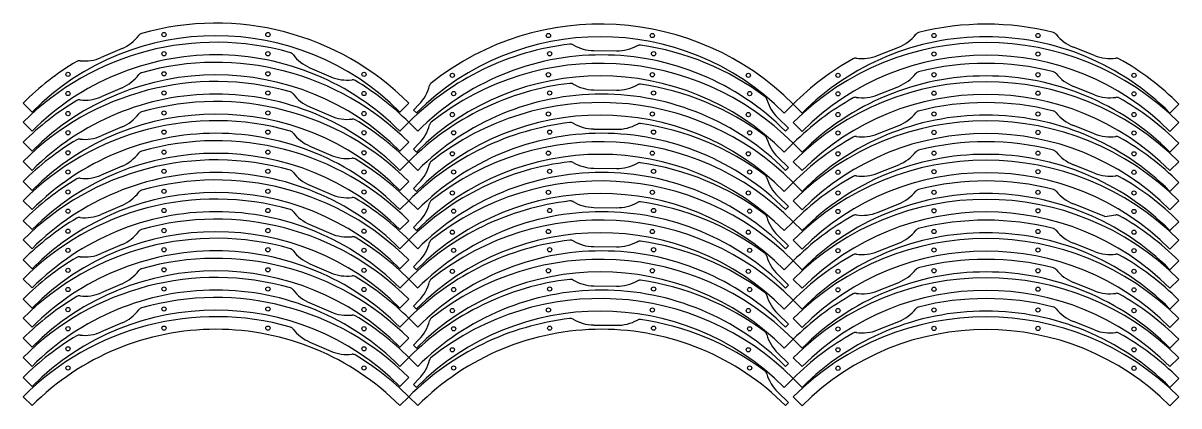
# Model space of a CAD drawing. Header units: millimetres. Extents: x -5261 to 5199, y -3405 to 2321.
# Drawn here: x -2832 to -2005, y -725 to -451 of the extents above; entities that cross this region are included whole.
import ezdxf

# ---------------------------------------------------------------- set-up
doc = ezdxf.new("R2010")
doc.units = ezdxf.units.MM
doc.layers.add('Capa1', color=7, linetype='Continuous')
doc.layers.add('Predeterminado', color=7, linetype='Continuous')

msp = doc.modelspace()

# ---------------------------------------------------------------- linework, layer by layer
at = {"layer": 'Capa1', "color": 7, "linetype": 'Continuous'}
for p, q in [((-2749.08, -459.94), (-2748.96, -459.78)), ((-2193.44, -459.25), (-2193.29, -459.05)), ((-2093.04, -459.25), (-2093.2, -459.05)), ((-2761.07, -469.29), (-2776.03, -475.72)), ((-2438.42, -466.7), (-2438.65, -466.57)), ((-2423.77, -470.75), (-2407.49, -470.97)), ((-2392.73, -467.31), (-2392.51, -467.18)), ((-2220.81, -474.31), (-2205.68, -468.28)), ((-2065.68, -474.31), (-2080.8, -468.28)), ((-2791.07, -477.98), (-2791.26, -477.96)), ((-2767.37, -475.26), (-2767.37, -475.25)), ((-2767.37, -475.26), (-2767.37, -475.25)), ((-2638.75, -473.63), (-2638.87, -473.47)), ((-2235.89, -476.18), (-2236.15, -476.14)), ((-2074.35, -474.08), (-2074.35, -474.08)), ((-2074.35, -474.08), (-2074.35, -474.08)), ((-2050.59, -476.18), (-2050.33, -476.14)), ((-2626.76, -482.98), (-2611.8, -489.41)), ((-2193.44, -487.25), (-2193.29, -487.05)), ((-2093.04, -487.25), (-2093.2, -487.05)), ((-2749.08, -487.94), (-2748.96, -487.78)), ((-2596.76, -491.68), (-2596.51, -491.65)), ((-2541.24, -495.94), (-2541.17, -495.69)), ((-2438.42, -494.7), (-2438.65, -494.57)), ((-2392.73, -495.31), (-2392.51, -495.18)), ((-2761.07, -497.29), (-2776.03, -503.72)), ((-2767.37, -503.26), (-2767.37, -503.25)), ((-2767.37, -503.26), (-2767.37, -503.25)), ((-2638.75, -501.63), (-2638.87, -501.47)), ((-2423.77, -498.75), (-2407.49, -498.97)), ((-2220.81, -502.31), (-2205.68, -496.28)), ((-2065.68, -502.31), (-2080.8, -496.28)), ((-2074.35, -502.08), (-2074.35, -502.08)), ((-2074.35, -502.08), (-2074.35, -502.08)), ((-2825.43, -514.61), (-2831.79, -508.24)), ((-2791.07, -505.98), (-2791.26, -505.96)), ((-2626.76, -510.98), (-2611.8, -517.41)), ((-2556.03, -508.25), (-2562.39, -514.61)), ((-2548.74, -509.16), (-2552.66, -513.19)), ((-2299.96, -505.73), (-2300.02, -505.55)), ((-2287.49, -515.33), (-2281.13, -508.96)), ((-2274.76, -515.33), (-2281.13, -508.96)), ((-2235.89, -504.18), (-2236.15, -504.14)), ((-2050.59, -504.18), (-2050.33, -504.14)), ((-2011.71, -515.34), (-2005.35, -508.97)), ((-2749.08, -515.94), (-2748.96, -515.78)), ((-2596.76, -519.68), (-2596.51, -519.65)), ((-2550.53, -515.32), (-2552.66, -513.19)), ((-2552.27, -517.09), (-2552.27, -517.09)), ((-2552.27, -517.09), (-2552.27, -517.09)), ((-2284.47, -526.19), (-2292.11, -518.76)), ((-2193.44, -515.25), (-2193.29, -515.05)), ((-2093.04, -515.25), (-2093.2, -515.05)), ((-2825.44, -528.31), (-2831.8, -521.94)), ((-2761.07, -525.29), (-2776.03, -531.72)), ((-2562.39, -528.32), (-2556.02, -521.95)), ((-2549.66, -528.32), (-2556.02, -521.95)), ((-2541.24, -523.94), (-2541.17, -523.69)), ((-2438.42, -522.7), (-2438.65, -522.57)), ((-2423.77, -526.75), (-2407.49, -526.97)), ((-2392.73, -523.31), (-2392.51, -523.18)), ((-2288.38, -526.58), (-2288.37, -526.58)), ((-2288.38, -526.58), (-2288.37, -526.58)), ((-2286.61, -528.32), (-2284.47, -526.19)), ((-2274.76, -528.5), (-2281.12, -522.13)), ((-2220.81, -530.31), (-2205.68, -524.28)), ((-2065.68, -530.31), (-2080.8, -524.28)), ((-2011.72, -528.5), (-2005.36, -522.14)), ((-2825.43, -542.61), (-2831.79, -536.24)), ((-2791.07, -533.98), (-2791.26, -533.96)), ((-2767.37, -531.26), (-2767.37, -531.25)), ((-2767.37, -531.26), (-2767.37, -531.25)), ((-2638.75, -529.63), (-2638.87, -529.47)), ((-2556.03, -536.25), (-2562.39, -542.61)), ((-2548.74, -537.16), (-2552.66, -541.19)), ((-2299.96, -533.73), (-2300.02, -533.55)), ((-2287.49, -543.33), (-2281.13, -536.96)), ((-2274.76, -543.33), (-2281.13, -536.96)), ((-2235.89, -532.18), (-2236.15, -532.14)), ((-2074.35, -530.08), (-2074.35, -530.08)), ((-2074.35, -530.08), (-2074.35, -530.08)), ((-2050.59, -532.18), (-2050.33, -532.14)), ((-2011.71, -543.34), (-2005.35, -536.97)), ((-2749.08, -543.94), (-2748.96, -543.78)), ((-2626.76, -538.98), (-2611.8, -545.41)), ((-2550.53, -543.32), (-2552.66, -541.19)), ((-2552.27, -545.09), (-2552.27, -545.09)), ((-2552.27, -545.09), (-2552.27, -545.09)), ((-2193.44, -543.25), (-2193.29, -543.05)), ((-2093.04, -543.25), (-2093.2, -543.05)), ((-2825.44, -556.31), (-2831.8, -549.94)), ((-2761.07, -553.29), (-2776.03, -559.72)), ((-2596.76, -547.68), (-2596.51, -547.65)), ((-2562.39, -556.32), (-2556.02, -549.95)), ((-2549.66, -556.32), (-2556.02, -549.95)), ((-2541.24, -551.94), (-2541.17, -551.69)), ((-2438.42, -550.7), (-2438.65, -550.57)), ((-2392.73, -551.31), (-2392.51, -551.18)), ((-2284.47, -554.19), (-2292.11, -546.76)), ((-2274.76, -556.5), (-2281.12, -550.13)), ((-2220.81, -558.31), (-2205.68, -552.28)), ((-2065.68, -558.31), (-2080.8, -552.28)), ((-2011.72, -556.5), (-2005.36, -550.14)), ((-2791.07, -561.98), (-2791.26, -561.96)), ((-2767.37, -559.26), (-2767.37, -559.25)), ((-2767.37, -559.26), (-2767.37, -559.25)), ((-2638.75, -557.63), (-2638.87, -557.47)), ((-2423.77, -554.75), (-2407.49, -554.97)), ((-2299.96, -561.73), (-2300.02, -561.55)), ((-2288.38, -554.58), (-2288.37, -554.58)), ((-2288.38, -554.58), (-2288.37, -554.58)), ((-2286.61, -556.32), (-2284.47, -554.19)), ((-2235.89, -560.18), (-2236.15, -560.14)), ((-2074.35, -558.08), (-2074.35, -558.08)), ((-2074.35, -558.08), (-2074.35, -558.08)), ((-2050.59, -560.18), (-2050.33, -560.14)), ((-2825.43, -570.61), (-2831.79, -564.24)), ((-2626.76, -566.98), (-2611.8, -573.41)), ((-2556.03, -564.25), (-2562.39, -570.61)), ((-2548.74, -565.16), (-2552.66, -569.19)), ((-2550.53, -571.32), (-2552.66, -569.19)), ((-2287.49, -571.33), (-2281.13, -564.96)), ((-2274.76, -571.33), (-2281.13, -564.96)), ((-2011.71, -571.34), (-2005.35, -564.97)), ((-2825.44, -584.31), (-2831.8, -577.94)), ((-2749.08, -571.94), (-2748.96, -571.78)), ((-2596.76, -575.68), (-2596.51, -575.65)), ((-2562.39, -584.32), (-2556.02, -577.95)), ((-2549.66, -584.32), (-2556.02, -577.95)), ((-2552.27, -573.09), (-2552.27, -573.09)), ((-2552.27, -573.09), (-2552.27, -573.09)), ((-2284.47, -582.19), (-2292.11, -574.76)), ((-2274.76, -584.5), (-2281.12, -578.13)), ((-2193.44, -571.25), (-2193.29, -571.05)), ((-2093.04, -571.25), (-2093.2, -571.05)), ((-2011.72, -584.5), (-2005.36, -578.14)), ((-2761.07, -581.29), (-2776.03, -587.72)), ((-2638.75, -585.63), (-2638.87, -585.47)), ((-2541.24, -579.94), (-2541.17, -579.69)), ((-2438.42, -578.7), (-2438.65, -578.57)), ((-2423.77, -582.75), (-2407.49, -582.97)), ((-2392.73, -579.31), (-2392.51, -579.18)), ((-2288.38, -582.58), (-2288.37, -582.58)), ((-2288.38, -582.58), (-2288.37, -582.58)), ((-2286.61, -584.32), (-2284.47, -582.19)), ((-2220.81, -586.31), (-2205.68, -580.28)), ((-2058.38, -589.22), (-2080.8, -580.28)), ((-2074.35, -586.08), (-2074.35, -586.08)), ((-2074.35, -586.08), (-2074.35, -586.08)), ((-2825.43, -598.61), (-2831.79, -592.24)), ((-2791.07, -589.98), (-2791.26, -589.96)), ((-2767.37, -587.26), (-2767.37, -587.25)), ((-2767.37, -587.26), (-2767.37, -587.25)), ((-2626.76, -594.98), (-2611.8, -601.41)), ((-2556.03, -592.25), (-2562.39, -598.61)), ((-2548.74, -593.16), (-2552.66, -597.19)), ((-2299.96, -589.73), (-2300.03, -589.49)), ((-2287.49, -599.33), (-2281.13, -592.96)), ((-2274.76, -599.33), (-2281.13, -592.96)), ((-2235.89, -588.18), (-2236.15, -588.14)), ((-2058.38, -589.22), (-2050.39, -588.15)), ((-2011.71, -599.34), (-2005.35, -592.97)), ((-2749.08, -599.94), (-2748.96, -599.78)), ((-2550.53, -599.32), (-2552.66, -597.19)), ((-2552.27, -601.09), (-2552.27, -601.09)), ((-2552.27, -601.09), (-2552.27, -601.09)), ((-2284.47, -610.19), (-2292.11, -602.76)), ((-2193.44, -599.25), (-2193.29, -599.05)), ((-2093.04, -599.25), (-2093.2, -599.05)), ((-2825.44, -612.31), (-2831.8, -605.94)), ((-2761.07, -609.29), (-2776.03, -615.72)), ((-2596.76, -603.68), (-2596.57, -603.66)), ((-2562.39, -612.32), (-2556.02, -605.95)), ((-2549.66, -612.32), (-2556.02, -605.95)), ((-2541.24, -607.94), (-2541.17, -607.69)), ((-2438.42, -606.7), (-2438.65, -606.57)), ((-2423.77, -610.75), (-2407.49, -610.97)), ((-2392.73, -607.31), (-2392.51, -607.18)), ((-2288.38, -610.58), (-2288.37, -610.58)), ((-2288.38, -610.58), (-2288.37, -610.58)), ((-2286.61, -612.32), (-2284.47, -610.19)), ((-2274.76, -612.5), (-2281.12, -606.13)), ((-2220.81, -614.31), (-2205.68, -608.28)), ((-2065.68, -614.31), (-2080.8, -608.28)), ((-2011.72, -612.5), (-2005.36, -606.14)), ((-2791.07, -617.98), (-2791.26, -617.96)), ((-2767.37, -615.26), (-2767.37, -615.25)), ((-2767.37, -615.26), (-2767.37, -615.25)), ((-2638.75, -613.63), (-2638.87, -613.47)), ((-2299.96, -617.73), (-2300.03, -617.49)), ((-2235.89, -616.18), (-2236.15, -616.14)), ((-2074.35, -614.08), (-2074.35, -614.08)), ((-2074.35, -614.08), (-2074.35, -614.08)), ((-2050.59, -616.18), (-2050.33, -616.14)), ((-2825.43, -626.61), (-2831.79, -620.24)), ((-2749.08, -627.94), (-2748.96, -627.78)), ((-2626.76, -622.98), (-2611.8, -629.41)), ((-2556.03, -620.25), (-2562.39, -626.61)), ((-2548.74, -621.16), (-2552.66, -625.19)), ((-2550.53, -627.32), (-2552.66, -625.19)), ((-2287.49, -627.33), (-2281.13, -620.96)), ((-2274.76, -627.33), (-2281.13, -620.96)), ((-2193.44, -627.25), (-2193.29, -627.05)), ((-2093.04, -627.25), (-2093.2, -627.05)), ((-2011.71, -627.34), (-2005.35, -620.97)), ((-2825.44, -640.31), (-2831.8, -633.94)), ((-2596.76, -631.68), (-2596.57, -631.66)), ((-2562.39, -640.32), (-2556.02, -633.95)), ((-2549.66, -640.32), (-2556.02, -633.95)), ((-2552.27, -629.09), (-2552.27, -629.09)), ((-2552.27, -629.09), (-2552.27, -629.09)), ((-2541.24, -635.94), (-2541.17, -635.69)), ((-2438.42, -634.7), (-2438.65, -634.57)), ((-2392.73, -635.31), (-2392.51, -635.18)), ((-2284.47, -638.19), (-2292.11, -630.76)), ((-2274.76, -640.5), (-2281.12, -634.13)), ((-2220.81, -642.31), (-2205.68, -636.28)), ((-2065.68, -642.31), (-2080.8, -636.28)), ((-2011.72, -640.5), (-2005.36, -634.14)), ((-2761.07, -637.29), (-2776.03, -643.72)), ((-2767.37, -643.26), (-2767.37, -643.25)), ((-2767.37, -643.26), (-2767.37, -643.25)), ((-2638.75, -641.63), (-2638.87, -641.47)), ((-2423.77, -638.75), (-2407.49, -638.97)), ((-2288.38, -638.58), (-2288.37, -638.58)), ((-2288.38, -638.58), (-2288.37, -638.58)), ((-2286.61, -640.32), (-2284.47, -638.19)), ((-2235.89, -644.18), (-2236.15, -644.14)), ((-2074.35, -642.08), (-2074.35, -642.08)), ((-2074.35, -642.08), (-2074.35, -642.08)), ((-2050.59, -644.18), (-2050.33, -644.14)), ((-2825.43, -654.61), (-2831.79, -648.24)), ((-2791.07, -645.98), (-2791.26, -645.96)), ((-2626.76, -650.98), (-2611.8, -657.41)), ((-2556.03, -648.25), (-2562.39, -654.61)), ((-2548.74, -649.16), (-2552.66, -653.19)), ((-2299.96, -645.73), (-2300.03, -645.49)), ((-2287.49, -655.33), (-2281.13, -648.96)), ((-2274.76, -655.33), (-2281.13, -648.96)), ((-2011.71, -655.34), (-2005.35, -648.97)), ((-2749.08, -655.94), (-2748.96, -655.78)), ((-2596.76, -659.68), (-2596.57, -659.66)), ((-2550.53, -655.32), (-2552.66, -653.19)), ((-2552.27, -657.09), (-2552.27, -657.09)), ((-2552.27, -657.09), (-2552.27, -657.09)), ((-2284.47, -666.19), (-2292.11, -658.76)), ((-2193.44, -655.25), (-2193.29, -655.05)), ((-2093.04, -655.25), (-2093.2, -655.05)), ((-2825.44, -668.31), (-2831.8, -661.94)), ((-2761.07, -665.29), (-2776.03, -671.72)), ((-2562.39, -668.32), (-2556.02, -661.95)), ((-2549.66, -668.32), (-2556.02, -661.95)), ((-2541.24, -663.94), (-2541.17, -663.69)), ((-2438.42, -662.7), (-2438.65, -662.57)), ((-2423.77, -666.75), (-2407.49, -666.97)), ((-2392.73, -663.31), (-2392.51, -663.18)), ((-2288.38, -666.58), (-2288.37, -666.58)), ((-2288.38, -666.58), (-2288.37, -666.58)), ((-2286.61, -668.32), (-2284.47, -666.19)), ((-2274.76, -668.5), (-2281.12, -662.13)), ((-2220.81, -670.31), (-2205.68, -664.28)), ((-2065.68, -670.31), (-2080.8, -664.28)), ((-2011.72, -668.5), (-2005.36, -662.14)), ((-2825.43, -682.61), (-2831.79, -676.24)), ((-2791.07, -673.98), (-2791.26, -673.96)), ((-2767.37, -671.26), (-2767.37, -671.25)), ((-2767.37, -671.26), (-2767.37, -671.25)), ((-2638.75, -669.63), (-2638.87, -669.47)), ((-2556.03, -676.25), (-2562.39, -682.61)), ((-2548.74, -677.16), (-2552.66, -681.19)), ((-2299.96, -673.73), (-2300.03, -673.49)), ((-2287.49, -683.33), (-2281.13, -676.96)), ((-2274.76, -683.33), (-2281.13, -676.96)), ((-2235.89, -672.18), (-2236.15, -672.14)), ((-2074.35, -670.08), (-2074.35, -670.08)), ((-2074.35, -670.08), (-2074.35, -670.08)), ((-2050.59, -672.18), (-2050.33, -672.14)), ((-2011.71, -683.34), (-2005.35, -676.97)), ((-2626.76, -678.98), (-2611.8, -685.41)), ((-2550.53, -683.32), (-2552.66, -681.19)), ((-2552.27, -685.09), (-2552.27, -685.09)), ((-2552.27, -685.09), (-2552.27, -685.09)), ((-2825.44, -696.31), (-2831.8, -689.94)), ((-2596.76, -687.68), (-2596.57, -687.66)), ((-2562.39, -696.32), (-2556.02, -689.95)), ((-2549.66, -696.32), (-2556.02, -689.95)), ((-2541.24, -691.94), (-2541.17, -691.69)), ((-2284.47, -694.19), (-2292.11, -686.76)), ((-2286.61, -696.32), (-2284.47, -694.19)), ((-2274.76, -696.5), (-2281.12, -690.13)), ((-2011.72, -696.5), (-2005.36, -690.14)), ((-2299.96, -701.73), (-2300.03, -701.49)), ((-2288.38, -694.58), (-2288.37, -694.58)), ((-2288.38, -694.58), (-2288.37, -694.58)), ((-2825.43, -710.61), (-2831.79, -704.24)), ((-2556.03, -704.25), (-2562.39, -710.61)), ((-2548.74, -705.16), (-2552.66, -709.19)), ((-2550.53, -711.32), (-2552.66, -709.19)), ((-2287.49, -711.33), (-2281.13, -704.96)), ((-2274.76, -711.33), (-2281.13, -704.96)), ((-2011.71, -711.34), (-2005.35, -704.97)), ((-2825.44, -724.31), (-2831.8, -717.94)), ((-2562.39, -724.32), (-2556.02, -717.95)), ((-2549.66, -724.32), (-2556.02, -717.95)), ((-2552.27, -713.09), (-2552.27, -713.09)), ((-2552.27, -713.09), (-2552.27, -713.09)), ((-2284.47, -722.19), (-2292.11, -714.76)), ((-2274.76, -724.5), (-2281.12, -718.13)), ((-2011.72, -724.5), (-2005.36, -718.14)), ((-2288.38, -722.58), (-2288.37, -722.58)), ((-2288.38, -722.58), (-2288.37, -722.58)), ((-2286.61, -724.32), (-2284.47, -722.19))]:
    msp.add_line(p, q, dxfattribs=at)
for centre in [(-2731.08, -459.3), (-2656.75, -459.3), (-2456.18, -460.01), (-2381.85, -460.01), (-2180.41, -460.01), (-2106.08, -460.01), (-2731.08, -472.99), (-2656.75, -472.99), (-2455.3, -473), (-2380.97, -473), (-2180.41, -473.19), (-2106.08, -473.19), (-2799.75, -487.74), (-2731.08, -487.3), (-2656.75, -487.3), (-2588.08, -487.74), (-2524.85, -488.45), (-2456.18, -488.01), (-2381.85, -488.01), (-2313.18, -488.45), (-2249.08, -488.45), (-2180.41, -488.01), (-2106.08, -488.01), (-2037.41, -488.45), (-2799.75, -501.43), (-2731.08, -500.99), (-2656.75, -500.99), (-2588.08, -501.43), (-2523.97, -501.44), (-2455.3, -501), (-2380.97, -501), (-2312.3, -501.44), (-2249.08, -501.63), (-2180.41, -501.19), (-2106.08, -501.19), (-2037.41, -501.63), (-2799.75, -515.74), (-2731.08, -515.3), (-2656.75, -515.3), (-2588.08, -515.74), (-2524.85, -516.45), (-2456.18, -516.01), (-2381.85, -516.01), (-2313.18, -516.45), (-2249.08, -516.45), (-2180.41, -516.01), (-2106.08, -516.01), (-2037.41, -516.45), (-2799.75, -529.43), (-2731.08, -528.99), (-2656.75, -528.99), (-2588.08, -529.43), (-2523.97, -529.44), (-2455.3, -529), (-2380.97, -529), (-2312.3, -529.44), (-2249.08, -529.63), (-2180.41, -529.19), (-2106.08, -529.19), (-2037.41, -529.63), (-2799.75, -543.74), (-2731.08, -543.3), (-2656.75, -543.3), (-2588.08, -543.74), (-2524.85, -544.45), (-2456.18, -544.01), (-2381.85, -544.01), (-2313.18, -544.45), (-2249.08, -544.45), (-2180.41, -544.01), (-2106.08, -544.01), (-2037.41, -544.45), (-2799.75, -557.43), (-2731.08, -556.99), (-2656.75, -556.99), (-2588.08, -557.43), (-2523.97, -557.44), (-2455.3, -557), (-2380.97, -557), (-2312.3, -557.44), (-2249.08, -557.63), (-2180.41, -557.19), (-2106.08, -557.19), (-2037.41, -557.63), (-2799.75, -571.74), (-2731.08, -571.3), (-2656.75, -571.3), (-2588.08, -571.74), (-2524.85, -572.45), (-2456.18, -572.01), (-2381.85, -572.01), (-2313.18, -572.45), (-2249.08, -572.45), (-2180.41, -572.01), (-2106.08, -572.01), (-2037.41, -572.45), (-2799.75, -585.43), (-2731.08, -584.99), (-2656.75, -584.99), (-2588.08, -585.43), (-2523.97, -585.44), (-2455.3, -585), (-2380.97, -585), (-2312.3, -585.44), (-2249.08, -585.63), (-2180.41, -585.19), (-2106.08, -585.19), (-2037.41, -585.63), (-2799.75, -599.74), (-2731.08, -599.3), (-2656.75, -599.3), (-2588.08, -599.74), (-2524.85, -600.45), (-2456.18, -600.01), (-2381.85, -600.01), (-2313.18, -600.45), (-2249.08, -600.45), (-2180.41, -600.01), (-2106.08, -600.01), (-2037.41, -600.45), (-2731.08, -612.99), (-2656.75, -612.99), (-2455.3, -613), (-2380.97, -613), (-2799.75, -613.43), (-2588.08, -613.43), (-2523.97, -613.44), (-2312.3, -613.44), (-2249.08, -613.63), (-2180.41, -613.19), (-2106.08, -613.19), (-2037.41, -613.63), (-2799.75, -627.74), (-2731.08, -627.3), (-2656.75, -627.3), (-2588.08, -627.74), (-2524.85, -628.45), (-2456.18, -628.01), (-2381.85, -628.01), (-2313.18, -628.45), (-2249.08, -628.45), (-2180.41, -628.01), (-2106.08, -628.01), (-2037.41, -628.45), (-2799.75, -641.43), (-2731.08, -640.99), (-2656.75, -640.99), (-2588.08, -641.43), (-2523.97, -641.44), (-2455.3, -641), (-2380.97, -641), (-2312.3, -641.44), (-2249.08, -641.63), (-2180.41, -641.19), (-2106.08, -641.19), (-2037.41, -641.63), (-2799.75, -655.74), (-2731.08, -655.3), (-2656.75, -655.3), (-2588.08, -655.74), (-2524.85, -656.45), (-2456.18, -656.01), (-2381.85, -656.01), (-2313.18, -656.45), (-2249.08, -656.45), (-2180.41, -656.01), (-2106.08, -656.01), (-2037.41, -656.45), (-2799.75, -669.43), (-2731.08, -668.99), (-2656.75, -668.99), (-2588.08, -669.43), (-2523.97, -669.44), (-2455.3, -669), (-2380.97, -669), (-2312.3, -669.44), (-2249.08, -669.63), (-2180.41, -669.19), (-2106.08, -669.19), (-2037.41, -669.63), (-2799.75, -683.74), (-2588.08, -683.74), (-2524.85, -684.45), (-2313.18, -684.45), (-2249.08, -684.45), (-2037.41, -684.45), (-2799.75, -697.43), (-2588.08, -697.43), (-2523.97, -697.44), (-2312.3, -697.44), (-2249.08, -697.63), (-2037.41, -697.63)]:
    msp.add_circle(centre, 1.5, dxfattribs=at)
for centre, radius, start, end in [((-2693.91, -646.14), 186, 45, 134.99597), ((-2772.92, -441.72), 30, 293.26093, 322.61614), ((-2746.18, -461.91), 3.5, 105.83892, 142.61614), ((-2419.01, -646.85), 186, 45, 134.99597), ((-2143.24, -646.85), 186, 44.99597, 135), ((-2216.79, -440.41), 30, 291.73907, 321.43321), ((-2190.6, -461.3), 3.5, 104.31835, 141.43321), ((-2095.88, -461.3), 3.5, 38.56679, 75.68165), ((-2069.69, -440.41), 30, 218.56679, 248.26093), ((-2440.35, -469.63), 3.5, 59.54641, 96.66079), ((-2423.37, -440.75), 30, 239.54641, 269.23907), ((-2407.09, -440.97), 30, 269.23907, 298.93321), ((-2390.88, -470.29), 3.5, 81.81835, 118.93321), ((-2693.92, -659.83), 186, 44.99597, 135), ((-2791.63, -481.44), 3.5, 83.89129, 120.68191), ((-2787.88, -448.15), 30, 263.89129, 293.26093), ((-2641.65, -475.6), 3.5, 37.38386, 74.16108), ((-2614.91, -455.42), 30, 217.38386, 246.73907), ((-2418.14, -659.84), 186, 44.99597, 135), ((-2143.25, -660.03), 186, 45, 134.99597), ((-2236.55, -479.62), 3.5, 82.04641, 119.16079), ((-2231.92, -446.44), 30, 262.04641, 291.73907), ((-2054.57, -446.44), 30, 248.26093, 277.95359), ((-2049.93, -479.62), 3.5, 60.83921, 97.95359), ((-2746.18, -489.91), 3.5, 105.83892, 142.61614), ((-2216.79, -468.41), 30, 291.73907, 321.43321), ((-2190.6, -489.3), 3.5, 104.31835, 141.43321), ((-2095.88, -489.3), 3.5, 38.56679, 75.68165), ((-2069.69, -468.41), 30, 218.56679, 248.26093), ((-2693.91, -674.14), 186, 45, 134.99597), ((-2772.92, -469.72), 30, 293.26093, 322.61614), ((-2599.96, -461.85), 30, 246.73907, 276.43321), ((-2596.2, -495.13), 3.5, 59.31835, 96.43321), ((-2419.01, -674.85), 186, 45, 134.99597), ((-2570.23, -488.23), 30, 315.76093, 345.45359), ((-2537.8, -496.65), 3.5, 128.33921, 165.45359), ((-2440.35, -497.63), 3.5, 59.54641, 96.66079), ((-2423.37, -468.75), 30, 239.54641, 269.23907), ((-2407.09, -468.97), 30, 269.23907, 298.93321), ((-2390.88, -498.29), 3.5, 81.81835, 118.93321), ((-2143.24, -674.85), 186, 44.99597, 135), ((-2693.92, -687.83), 186, 44.99597, 135), ((-2787.88, -476.15), 30, 263.89129, 293.26093), ((-2641.65, -503.6), 3.5, 37.38386, 74.16108), ((-2614.91, -483.42), 30, 217.38386, 246.73907), ((-2418.14, -687.84), 186, 44.99597, 135), ((-2303.38, -506.53), 3.5, 16.39129, 53.18191), ((-2143.25, -688.03), 186, 45, 134.99597), ((-2236.55, -507.62), 3.5, 82.04641, 119.16079), ((-2231.92, -474.44), 30, 262.04641, 291.73907), ((-2054.57, -474.44), 30, 248.26093, 277.95359), ((-2049.93, -507.62), 3.5, 60.83921, 97.95359), ((-2791.63, -509.44), 3.5, 83.89129, 120.68191), ((-2271.18, -497.26), 30, 196.39129, 225.76093), ((-2693.91, -702.14), 186, 45, 134.99597), ((-2772.92, -497.72), 30, 293.26093, 322.61614), ((-2746.18, -517.91), 3.5, 105.83892, 142.61614), ((-2599.96, -489.85), 30, 246.73907, 276.43321), ((-2596.2, -523.13), 3.5, 59.31835, 96.43321), ((-2419.01, -702.85), 186, 45, 134.99597), ((-2143.24, -702.85), 186, 44.99597, 135), ((-2216.79, -496.41), 30, 291.73907, 321.43321), ((-2190.6, -517.3), 3.5, 104.31835, 141.43321), ((-2095.88, -517.3), 3.5, 38.56679, 75.68165), ((-2069.69, -496.41), 30, 218.56679, 248.26093), ((-2641.65, -531.6), 3.5, 37.38386, 74.16108), ((-2570.23, -516.23), 30, 315.76093, 345.45359), ((-2537.8, -524.65), 3.5, 128.33921, 165.45359), ((-2440.35, -525.63), 3.5, 59.54641, 96.66079), ((-2423.37, -496.75), 30, 239.54641, 269.23907), ((-2407.09, -496.97), 30, 269.23907, 298.93321), ((-2390.88, -526.29), 3.5, 81.81835, 118.93321), ((-2693.92, -715.83), 186, 44.99597, 135), ((-2791.63, -537.44), 3.5, 83.89129, 120.68191), ((-2787.88, -504.15), 30, 263.89129, 293.26093), ((-2614.91, -511.42), 30, 217.38386, 246.73907), ((-2418.14, -715.84), 186, 44.99597, 135), ((-2303.38, -534.53), 3.5, 16.39129, 53.18191), ((-2271.18, -525.26), 30, 196.39129, 225.76093), ((-2143.25, -716.03), 186, 45, 134.99597), ((-2236.55, -535.62), 3.5, 82.04641, 119.16079), ((-2231.92, -502.44), 30, 262.04641, 291.73907), ((-2054.57, -502.44), 30, 248.26093, 277.95359), ((-2049.93, -535.62), 3.5, 60.83921, 97.95359), ((-2693.91, -730.14), 186, 45, 134.99597), ((-2772.92, -525.72), 30, 293.26093, 322.61614), ((-2746.18, -545.91), 3.5, 105.83892, 142.61614), ((-2599.96, -517.85), 30, 246.73907, 276.43321), ((-2419.01, -730.85), 186, 45, 134.99597), ((-2143.24, -730.85), 186, 44.99597, 135), ((-2216.79, -524.41), 30, 291.73907, 321.43321), ((-2190.6, -545.3), 3.5, 104.31835, 141.43321), ((-2095.88, -545.3), 3.5, 38.56679, 75.68165), ((-2069.69, -524.41), 30, 218.56679, 248.26093), ((-2596.2, -551.13), 3.5, 59.31835, 96.43321), ((-2570.23, -544.23), 30, 315.76093, 345.45359), ((-2537.8, -552.65), 3.5, 128.33921, 165.45359), ((-2440.35, -553.63), 3.5, 59.54641, 96.66079), ((-2423.37, -524.75), 30, 239.54641, 269.23907), ((-2407.09, -524.97), 30, 269.23907, 298.93321), ((-2390.88, -554.29), 3.5, 81.81835, 118.93321), ((-2693.92, -743.83), 186, 44.99597, 135), ((-2791.63, -565.44), 3.5, 83.89129, 120.68191), ((-2787.88, -532.15), 30, 263.89129, 293.26093), ((-2641.65, -559.6), 3.5, 37.38386, 74.16108), ((-2614.91, -539.42), 30, 217.38386, 246.73907), ((-2418.14, -743.84), 186, 44.99597, 135), ((-2303.38, -562.53), 3.5, 16.39129, 53.18191), ((-2271.18, -553.26), 30, 196.39129, 225.76093), ((-2143.25, -744.03), 186, 45, 134.99597), ((-2236.55, -563.62), 3.5, 82.04641, 119.16079), ((-2231.92, -530.44), 30, 262.04641, 291.73907), ((-2054.57, -530.44), 30, 248.26093, 277.95359), ((-2049.93, -563.62), 3.5, 60.83921, 97.95359), ((-2190.6, -573.3), 3.5, 104.31835, 141.43321), ((-2095.88, -573.3), 3.5, 38.56679, 75.68165), ((-2693.91, -758.14), 186, 45, 134.99597), ((-2772.92, -553.72), 30, 293.26093, 322.61614), ((-2746.18, -573.91), 3.5, 105.83892, 142.61614), ((-2599.96, -545.85), 30, 246.73907, 276.43321), ((-2596.2, -579.13), 3.5, 59.31835, 96.43321), ((-2419.01, -758.85), 186, 45, 134.99597), ((-2537.8, -580.65), 3.5, 128.33921, 165.45359), ((-2440.35, -581.63), 3.5, 59.54641, 96.66079), ((-2143.24, -758.85), 186, 44.99597, 135), ((-2216.79, -552.41), 30, 291.73907, 321.43321), ((-2069.69, -552.41), 30, 218.56679, 248.26093), ((-2693.92, -771.83), 186, 44.99597, 135), ((-2641.65, -587.6), 3.5, 37.38386, 74.16108), ((-2614.91, -567.42), 30, 217.38386, 246.73907), ((-2418.14, -771.84), 186, 44.99597, 135), ((-2570.23, -572.23), 30, 315.76093, 345.45359), ((-2423.37, -552.75), 30, 239.54641, 269.23907), ((-2407.09, -552.97), 30, 269.23907, 298.93321), ((-2390.88, -582.29), 3.5, 81.81835, 118.93321), ((-2143.25, -772.03), 186, 45, 134.99597), ((-2231.92, -558.44), 30, 262.04641, 291.73907), ((-2791.63, -593.44), 3.5, 83.89129, 120.68191), ((-2787.88, -560.15), 30, 263.89129, 293.26093), ((-2303.37, -590.53), 3.5, 16.06679, 53.18165), ((-2271.18, -581.26), 30, 196.06679, 225.76093), ((-2236.55, -591.62), 3.5, 82.04641, 119.16079), ((-2049.93, -591.62), 3.5, 60.83892, 97.61614), ((-2693.91, -786.14), 186, 45, 134.99597), ((-2772.92, -581.72), 30, 293.26093, 322.61614), ((-2746.18, -601.91), 3.5, 105.83892, 142.61614), ((-2599.96, -573.85), 30, 246.73907, 276.10871), ((-2419.01, -786.85), 186, 45, 134.99597), ((-2143.24, -786.85), 186, 44.99597, 135), ((-2216.79, -580.41), 30, 291.73907, 321.43321), ((-2190.6, -601.3), 3.5, 104.31835, 141.43321), ((-2095.88, -601.3), 3.5, 38.56679, 75.68165), ((-2069.69, -580.41), 30, 218.56679, 248.26093), ((-2596.2, -607.14), 3.5, 59.31809, 96.10871), ((-2570.23, -600.23), 30, 315.76093, 345.45359), ((-2537.8, -608.65), 3.5, 128.33921, 165.45359), ((-2440.35, -609.63), 3.5, 59.54641, 96.66079), ((-2423.37, -580.75), 30, 239.54641, 269.23907), ((-2407.09, -580.97), 30, 269.23907, 298.93321), ((-2390.88, -610.29), 3.5, 81.81835, 118.93321), ((-2693.92, -799.83), 186, 44.99597, 135), ((-2791.63, -621.44), 3.5, 83.89129, 120.68191), ((-2787.88, -588.15), 30, 263.89129, 293.26093), ((-2641.65, -615.6), 3.5, 37.38386, 74.16108), ((-2614.91, -595.42), 30, 217.38386, 246.73907), ((-2418.14, -799.84), 186, 44.99597, 135), ((-2303.37, -618.53), 3.5, 16.06679, 53.18165), ((-2271.18, -609.26), 30, 196.06679, 225.76093), ((-2143.25, -800.03), 186, 45, 134.99597), ((-2236.55, -619.62), 3.5, 82.04641, 119.16079), ((-2231.92, -586.44), 30, 262.04641, 291.73907), ((-2054.57, -586.44), 30, 248.26093, 277.95359), ((-2049.93, -619.62), 3.5, 60.83921, 97.95359), ((-2772.92, -609.72), 30, 293.26093, 322.61614), ((-2746.18, -629.91), 3.5, 105.83892, 142.61614), ((-2216.79, -608.41), 30, 291.73907, 321.43321), ((-2190.6, -629.3), 3.5, 104.31835, 141.43321), ((-2095.88, -629.3), 3.5, 38.56679, 75.68165), ((-2069.69, -608.41), 30, 218.56679, 248.26093), ((-2693.91, -814.14), 186, 45, 134.99597), ((-2599.96, -601.85), 30, 246.73907, 276.10871), ((-2596.2, -635.14), 3.5, 59.31809, 96.10871), ((-2419.01, -814.85), 186, 45, 134.99597), ((-2570.23, -628.23), 30, 315.76093, 345.45359), ((-2537.8, -636.65), 3.5, 128.33921, 165.45359), ((-2440.35, -637.63), 3.5, 59.54641, 96.66079), ((-2423.37, -608.75), 30, 239.54641, 269.23907), ((-2407.09, -608.97), 30, 269.23907, 298.93321), ((-2390.88, -638.29), 3.5, 81.81835, 118.93321), ((-2143.24, -814.85), 186, 44.99597, 135), ((-2693.92, -827.83), 186, 44.99597, 135), ((-2787.88, -616.15), 30, 263.89129, 293.26093), ((-2641.65, -643.6), 3.5, 37.38386, 74.16108), ((-2614.91, -623.42), 30, 217.38386, 246.73907), ((-2418.14, -827.84), 186, 44.99597, 135), ((-2303.37, -646.53), 3.5, 16.06679, 53.18165), ((-2143.25, -828.03), 186, 45, 134.99597), ((-2236.55, -647.62), 3.5, 82.04641, 119.16079), ((-2231.92, -614.44), 30, 262.04641, 291.73907), ((-2054.57, -614.44), 30, 248.26093, 277.95359), ((-2049.93, -647.62), 3.5, 60.83921, 97.95359), ((-2791.63, -649.44), 3.5, 83.89129, 120.68191), ((-2271.18, -637.26), 30, 196.06679, 225.76093), ((-2693.91, -842.14), 186, 45, 134.99597), ((-2772.92, -637.72), 30, 293.26093, 322.61614), ((-2746.18, -657.91), 3.5, 105.83892, 142.61614), ((-2599.96, -629.85), 30, 246.73907, 276.10871), ((-2596.2, -663.14), 3.5, 59.31809, 96.10871), ((-2419.01, -842.85), 186, 45, 134.99597), ((-2143.24, -842.85), 186, 44.99597, 135), ((-2216.79, -636.41), 30, 291.73907, 321.43321), ((-2190.6, -657.3), 3.5, 104.31835, 141.43321), ((-2095.88, -657.3), 3.5, 38.56679, 75.68165), ((-2069.69, -636.41), 30, 218.56679, 248.26093), ((-2641.65, -671.6), 3.5, 37.38386, 74.16108), ((-2570.23, -656.23), 30, 315.76093, 345.45359), ((-2537.8, -664.65), 3.5, 128.33921, 165.45359), ((-2440.35, -665.63), 3.5, 59.54641, 96.66079), ((-2423.37, -636.75), 30, 239.54641, 269.23907), ((-2407.09, -636.97), 30, 269.23907, 298.93321), ((-2390.88, -666.29), 3.5, 81.81835, 118.93321), ((-2693.92, -855.83), 186, 44.99597, 135), ((-2791.63, -677.44), 3.5, 83.89129, 120.68191), ((-2787.88, -644.15), 30, 263.89129, 293.26093), ((-2614.91, -651.42), 30, 217.38386, 246.73907), ((-2418.14, -855.84), 186, 44.99597, 135), ((-2303.37, -674.53), 3.5, 16.06679, 53.18165), ((-2271.18, -665.26), 30, 196.06679, 225.76093), ((-2143.25, -856.03), 186, 45, 134.99597), ((-2236.55, -675.62), 3.5, 82.04641, 119.16079), ((-2231.92, -642.44), 30, 262.04641, 291.73907), ((-2054.57, -642.44), 30, 248.26093, 277.95359), ((-2049.93, -675.62), 3.5, 60.83921, 97.95359), ((-2599.96, -657.85), 30, 246.73907, 276.10871), ((-2596.2, -691.14), 3.5, 59.31809, 96.10871), ((-2570.23, -684.23), 30, 315.76093, 345.45359), ((-2537.8, -692.65), 3.5, 128.33921, 165.45359), ((-2303.37, -702.53), 3.5, 16.06679, 53.18165), ((-2271.18, -693.26), 30, 196.06679, 225.76093)]:
    msp.add_arc(centre, radius, start, end, dxfattribs=at)
at = {"layer": 'Predeterminado', "color": 7, "linetype": 'Continuous'}
for centre, start, end in [((-2693.91, -646.14), 45, 105.83892), ((-2419.01, -646.85), 45, 128.33921), ((-2143.24, -646.85), 75.68165, 104.31835), ((-2143.24, -646.85), 75.33047, 75.33853), ((-2693.92, -659.83), 74.16108, 135), ((-2418.14, -659.84), 96.66079, 135), ((-2418.14, -659.84), 53.18191, 81.81835), ((-2143.25, -660.03), 45, 134.99597), ((-2143.25, -660.03), 45, 134.99597), ((-2693.91, -646.14), 120.68191, 134.99597), ((-2693.91, -674.14), 45, 105.83892), ((-2143.24, -646.85), 119.16079, 135), ((-2143.24, -646.85), 119.16079, 135), ((-2143.24, -646.85), 44.99597, 60.83921), ((-2419.01, -674.85), 45, 128.33921), ((-2143.24, -674.85), 75.68165, 104.31835), ((-2143.24, -674.85), 75.33047, 75.33853), ((-2693.92, -687.83), 74.16108, 135), ((-2693.92, -659.83), 44.99597, 59.31835), ((-2693.92, -659.83), 44.99597, 59.31835), ((-2418.14, -687.84), 96.66079, 135), ((-2418.14, -687.84), 53.18191, 81.81835), ((-2143.25, -688.03), 45, 134.99597), ((-2143.25, -688.03), 45, 134.99597), ((-2693.91, -674.14), 120.68191, 134.99597), ((-2693.91, -674.14), 120.33047, 120.33853), ((-2693.91, -702.14), 45, 105.83892), ((-2419.01, -702.85), 45, 128.33921), ((-2143.24, -674.85), 119.16079, 135), ((-2143.24, -674.85), 119.16079, 135), ((-2143.24, -702.85), 75.68165, 104.31835), ((-2143.24, -674.85), 44.99597, 60.83921), ((-2693.92, -687.83), 44.99597, 59.31835), ((-2693.92, -687.83), 44.99597, 59.31835), ((-2143.24, -702.85), 75.33047, 75.33853), ((-2693.92, -715.83), 74.16108, 135), ((-2418.14, -715.84), 96.66079, 135), ((-2418.14, -715.84), 53.18191, 81.81835), ((-2143.25, -716.03), 45, 134.99597), ((-2143.25, -716.03), 45, 134.99597), ((-2693.91, -702.14), 120.68191, 134.99597), ((-2693.91, -730.14), 45, 105.83892), ((-2419.01, -730.85), 45, 128.33921), ((-2143.24, -702.85), 119.16079, 135), ((-2143.24, -702.85), 119.16079, 135), ((-2143.24, -730.85), 75.68165, 104.31835), ((-2143.24, -702.85), 44.99597, 60.83921), ((-2143.24, -730.85), 75.33047, 75.33853), ((-2693.92, -743.83), 74.16108, 135), ((-2693.92, -715.83), 44.99597, 59.31835), ((-2693.92, -715.83), 44.99597, 59.31835), ((-2418.14, -743.84), 96.66079, 135), ((-2418.14, -743.84), 53.18165, 81.81835), ((-2143.25, -744.03), 45, 134.99597), ((-2143.25, -744.03), 45, 134.99597), ((-2143.24, -730.85), 119.16079, 135), ((-2143.24, -730.85), 119.16079, 135), ((-2143.24, -730.85), 44.99597, 60.83921), ((-2693.91, -730.14), 120.68191, 134.99597), ((-2693.91, -758.14), 45, 105.83892), ((-2419.01, -758.85), 45, 128.33921), ((-2143.24, -758.85), 75.68165, 104.31835), ((-2143.24, -758.85), 75.33047, 75.33853), ((-2693.92, -771.83), 74.16108, 135), ((-2693.92, -743.83), 44.99597, 59.31835), ((-2693.92, -743.83), 44.99597, 59.31835), ((-2418.14, -771.84), 96.66079, 135), ((-2143.25, -772.03), 45, 134.99597), ((-2143.25, -772.03), 45, 134.99597), ((-2418.14, -771.84), 53.18165, 81.81835), ((-2693.91, -758.14), 120.68191, 134.99597), ((-2693.91, -786.14), 45, 105.83892), ((-2419.01, -786.85), 45, 128.33921), ((-2143.24, -758.85), 119.16079, 135), ((-2143.24, -758.85), 119.16079, 135), ((-2143.24, -786.85), 75.68165, 104.31835), ((-2143.24, -758.85), 44.99597, 60.83892), ((-2143.24, -786.85), 75.33047, 75.33853), ((-2693.92, -799.83), 74.16108, 135), ((-2693.92, -771.83), 44.99597, 59.31809), ((-2693.92, -771.83), 44.99597, 59.31809), ((-2418.14, -799.84), 96.66079, 135), ((-2418.14, -799.84), 53.18165, 81.81835), ((-2143.25, -800.03), 45, 134.99597), ((-2143.25, -800.03), 45, 134.99597), ((-2693.91, -786.14), 120.68191, 134.99597), ((-2693.91, -814.14), 45, 105.83892), ((-2143.24, -786.85), 119.16079, 135), ((-2143.24, -786.85), 119.16079, 135), ((-2143.24, -786.85), 44.99597, 60.83921), ((-2419.01, -814.85), 45, 128.33921), ((-2143.24, -814.85), 75.68165, 104.31835), ((-2143.24, -814.85), 75.33047, 75.33853), ((-2693.92, -827.83), 74.16108, 135), ((-2693.92, -799.83), 44.99597, 59.31809), ((-2693.92, -799.83), 44.99597, 59.31809), ((-2418.14, -827.84), 96.66079, 135), ((-2418.14, -827.84), 53.18165, 81.81835), ((-2143.25, -828.03), 45, 134.99597), ((-2143.25, -828.03), 45, 134.99597), ((-2143.24, -814.85), 119.16079, 135), ((-2143.24, -814.85), 119.16079, 135), ((-2143.24, -814.85), 44.99597, 60.83921), ((-2693.91, -814.14), 120.68191, 134.99597), ((-2693.91, -842.14), 45, 105.83892), ((-2419.01, -842.85), 45, 128.33921), ((-2143.24, -842.85), 75.68165, 104.31835), ((-2693.92, -855.83), 74.16108, 135), ((-2693.92, -827.83), 44.99597, 59.31809), ((-2693.92, -827.83), 44.99597, 59.31809), ((-2143.25, -856.03), 45, 134.99597), ((-2143.25, -856.03), 45, 134.99597), ((-2143.24, -842.85), 75.33047, 75.33853), ((-2418.14, -855.84), 96.66079, 135), ((-2418.14, -855.84), 53.18165, 81.81835), ((-2693.91, -842.14), 120.68191, 134.99597), ((-2143.24, -842.85), 119.16079, 135), ((-2143.24, -842.85), 119.16079, 135), ((-2143.24, -842.85), 44.99597, 60.83921), ((-2693.92, -855.83), 44.99597, 59.31809), ((-2693.92, -855.83), 44.99597, 59.31809)]:
    msp.add_arc(centre, 195, start, end, dxfattribs=at)

doc.saveas('drawing.dxf')
